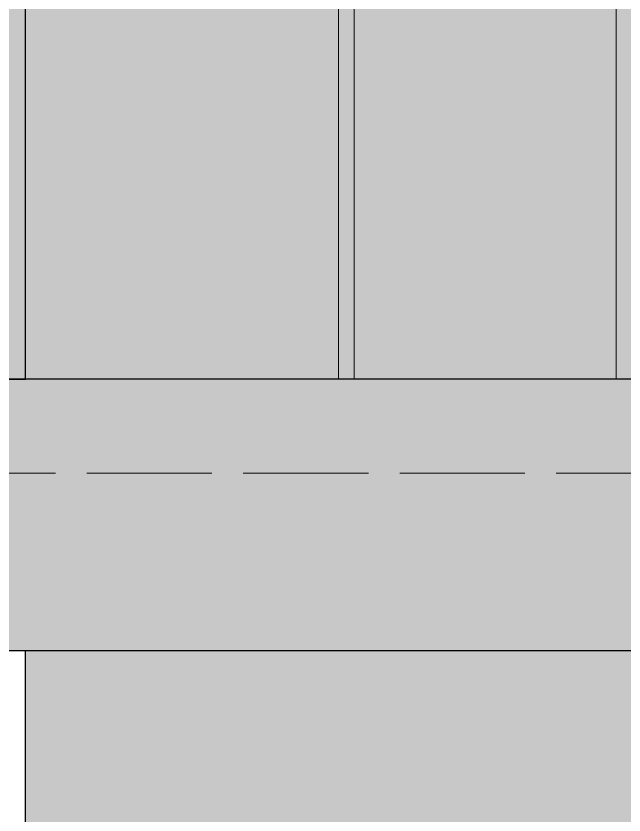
# Model space of a CAD drawing. Header units: millimetres. Extents: x 56222 to 154462, y -172610 to -121287.
# Drawn here: x 150081.3 to 150139.6, y -171058.8 to -170982.3 of the extents above; entities that cross this region are included whole.
import ezdxf

# ---------------------------------------------------------------- set-up
doc = ezdxf.new("R2010")
doc.units = ezdxf.units.MM
doc.header["$MEASUREMENT"] = 0
doc.linetypes.add('ACAD_ISO02W100', pattern=[15, 12, -3])
for name, color, linetype, lineweight in [('@~LEVEL GRID LINE', 43, 'ACAD_ISO02W100', 9), ('ELEVATION', 250, 'Continuous', 9), ('ELEVATION ( D~W~RaiL )', 250, 'Continuous', 9), ('ELEVATION ( WALL COLOUR ) X_', 7, 'Continuous', 9), ('SECTION ( D~W~RaiL )', 250, 'Continuous', 18)]:
    doc.layers.add(name, color=color, linetype=linetype, lineweight=lineweight)
doc.layers.add('ELEVATION ( GLASS COLOUR ) X_', color=7, linetype='Continuous')
doc.layers.add('ELEVATION )~BOUNDRY ~( WALL COLOUR ) _', color=7, linetype='Continuous')

msp = doc.modelspace()

# ---------------------------------------------------------------- hatches: boundary and pattern name
at = {"layer": 'ELEVATION'}
h = msp.add_hatch(color=256, dxfattribs=at)
h.set_gradient(color1=(154, 163, 167), color2=(184, 191, 193), one_color=1, tint=0.74, name='CYLINDER')
h.paths.add_polyline_path([(150073.2422, -171017.0828), (150082.2422, -171017.0828), (150082.2422, -170911.0828), (150073.2422, -170911.0828)])
h = msp.add_hatch(color=256, dxfattribs=at)
h.set_gradient(color1=(255, 184, 112), color2=(255, 207, 158), one_color=1, tint=0.81)
h.paths.add_polyline_path([(150082.2422, -170911.0828), (150241.2422, -170911.0828), (150241.2422, -171017.0828), (150082.2422, -171017.0828)])
h.paths.add_polyline_path([(150112.2422, -171017.0828), (150112.2422, -170930.0828), (150220.2422, -170930.0828), (150220.2422, -171017.0828)], flags=16)
h = msp.add_hatch(color=256, dxfattribs=at)
h.set_gradient(color1=(255, 153, 51), color2=(242, 85, 64), tint=0.74)
h.paths.add_polyline_path([(150082.2422, -171164.0828), (150082.2422, -171043.0828), (150241.2422, -171043.0828), (150241.2422, -171182.0828), (150229.2422, -171182.0828), (150229.2422, -171176.0828), (150217.2422, -171176.0828), (150217.2422, -171170.0828), (150205.2422, -171170.0828), (150205.2422, -171164.0828)])
h.paths.add_polyline_path([(150091.2422, -171158.0828), (150091.2422, -171062.0828), (150139.2422, -171062.0828), (150139.2422, -171158.0828)], flags=16)
h.paths.add_polyline_path([(150214.2422, -171128.0828), (150166.2422, -171128.0828), (150166.2422, -171062.0828), (150214.2422, -171062.0828)], flags=16)
at = {"layer": 'ELEVATION ( GLASS COLOUR ) X_'}
h = msp.add_hatch(color=256, dxfattribs=at)
h.set_gradient(color1=(196, 215, 217), color2=(243, 247, 247), one_color=1, tint=0.96, name='CYLINDER')
h.paths.add_polyline_path([(150112.2422, -170930.0828), (150220.2422, -170930.0828), (150220.2422, -171017.0828), (150112.2422, -171017.0828)])
at = {"layer": 'ELEVATION ( WALL COLOUR ) X_'}
h = msp.add_hatch(color=256, dxfattribs=at)
h.set_gradient(color1=(154, 163, 167), color2=(184, 191, 193), rotation=90, one_color=1, tint=0.74, name='CYLINDER')
h.paths.add_polyline_path([(150241.2422, -171017.0828), (150073.2422, -171017.0828), (150073.2422, -171043.0828), (150241.2422, -171043.0828)])

# ---------------------------------------------------------------- linework, layer by layer
at = {"layer": '@~LEVEL GRID LINE'}
msp.add_line((149953.1184, -171026.0828), (150617.2936, -171026.0828), dxfattribs=at)
at = {"layer": '@~LEVEL GRID LINE', "color": 6}
msp.add_line((149953.1184, -171043.0828), (150617.2936, -171043.0828), dxfattribs=at)
at = {"layer": 'ELEVATION'}
for p, q in [((150082.2422, -171017.0828), (150082.2422, -170911.0828)), ((150073.2422, -171017.0828), (150241.2422, -171017.0828)), ((150073.2422, -171043.0828), (150241.2422, -171043.0828)), ((150082.2422, -171194.0828), (150082.2422, -171043.0828))]:
    msp.add_line(p, q, dxfattribs=at)
at = {"layer": 'ELEVATION ( D~W~RaiL )'}
for points in [[(150112.2422, -170930.0828), (150220.2422, -170930.0828), (150220.2422, -171017.0828), (150112.2422, -171017.0828)], [(150113.7422, -170931.5828), (150138.8672, -170931.5828), (150138.8672, -171017.0828), (150113.7422, -171017.0828)]]:
    msp.add_lwpolyline(points, close=True, dxfattribs=at)
at = {"layer": 'ELEVATION )~BOUNDRY ~( WALL COLOUR ) _'}
for points in [[(150073.2422, -171017.0828), (150082.2422, -171017.0828), (150082.2422, -170911.0828), (150073.2422, -170911.0828)], [(150082.2422, -170911.0828), (150241.2422, -170911.0828), (150241.2422, -171017.0828), (150082.2422, -171017.0828)], [(150241.2422, -171017.0828), (150073.2422, -171017.0828), (150073.2422, -171043.0828), (150241.2422, -171043.0828)], [(150082.2422, -171164.0828), (150082.2422, -171043.0828), (150241.2422, -171043.0828), (150241.2422, -171182.0828), (150229.2422, -171182.0828), (150229.2422, -171176.0828), (150217.2422, -171176.0828), (150217.2422, -171170.0828), (150205.2422, -171170.0828), (150205.2422, -171164.0828)]]:
    msp.add_lwpolyline(points, close=True, dxfattribs=at)
at = {"layer": 'SECTION ( D~W~RaiL )'}
msp.add_lwpolyline([(150112.2422, -171017.0828), (150112.2422, -170930.0828), (150220.2422, -170930.0828), (150220.2422, -171017.0828), (150112.2422, -171017.0828)], dxfattribs=at)

doc.saveas('drawing.dxf')
